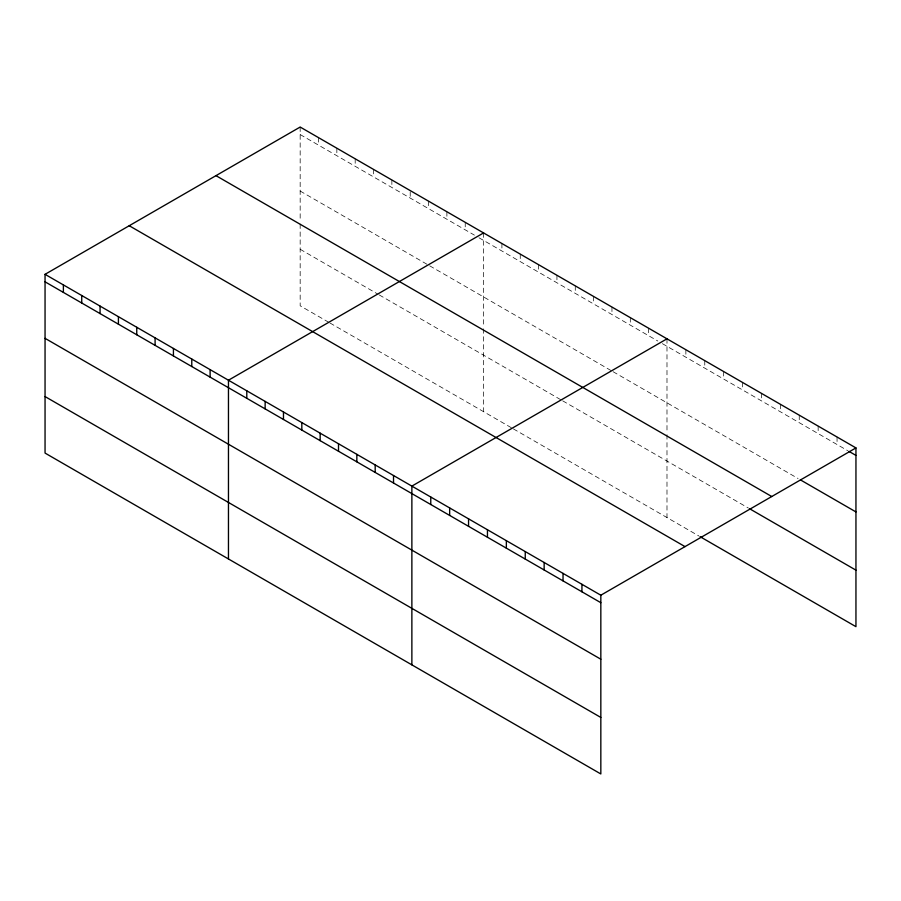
<?xml version="1.0" encoding="UTF-8"?>
<svg xmlns="http://www.w3.org/2000/svg" width="901" height="901" viewBox="0 0 901 901"><rect width="100%" height="100%" fill="white"/><g stroke="black" fill="none" stroke-linecap="round" stroke-linejoin="round"><path stroke-width="0.68" stroke-dasharray="4.5 3.38" d="M300.168 134.542L474.41 235.127M478.994 237.774L657.809 341.017M662.404 343.664L847.683 450.646M300.168 191.046L428.549 265.176M429.698 265.829L611.959 371.066M613.108 371.719L798.083 478.521M300.168 249.273L378.116 294.278M379.265 294.942L561.526 400.168M562.674 400.832L748.472 508.096M328.82 322.333L300.168 305.788L300.168 222.93M329.969 322.997L512.23 428.223M513.379 428.887L698.872 535.971M837.052 437.019L837.052 444.508M818.153 426.105L818.153 433.595M799.255 415.192L799.255 422.682M780.367 404.29L780.367 411.78M761.469 393.377L761.469 400.866M742.57 382.463L742.57 389.953M723.672 371.55L723.672 379.051M704.773 360.648L704.773 368.137M685.875 349.734L685.875 357.224M666.988 338.821L666.988 433.325M666.988 434.71L666.988 517.568M648.641 328.234L648.641 335.724M630.306 317.648L630.306 325.137M611.959 307.061L611.959 314.55M593.624 296.474L593.624 303.964M575.277 285.876L575.277 293.377M556.942 275.289L556.942 282.779M538.595 264.703L538.595 272.192M520.26 254.116L520.26 261.605M501.913 243.529L501.913 251.019M483.578 232.931L483.578 327.435M483.578 328.82L483.578 411.678M465.231 222.344L465.231 229.834M446.896 211.758L446.896 219.247M428.549 201.171L428.549 208.66M410.214 191.823L410.214 198.074M391.867 179.986L391.867 187.487M373.532 169.399L373.532 176.889M355.185 158.813L355.185 166.302M336.85 148.226L336.85 155.715M318.504 137.639L318.504 145.129M300.168 127.041L300.168 221.545"/><path stroke-width="1.35" d="M600.832 659.217L600.832 595.212L45.05 274.332L45.05 453.079L600.832 773.959L600.832 659.217L45.05 338.337M700.054 536.658L855.95 626.668L855.95 447.921L300.168 127.041L45.05 274.332M483.578 232.931L228.46 380.222L228.46 558.969M666.988 338.821L411.87 486.112L411.87 664.859M600.832 595.212L855.95 447.921M848.866 451.322L855.95 455.41M800.437 479.884L855.95 511.926M215.981 175.65L771.763 496.53M749.655 508.783L855.95 570.153M129.237 225.734L685.019 546.614M45.05 281.822L600.832 602.701M45.05 396.564L600.832 717.444M581.933 584.31L581.933 591.799M563.035 573.396L563.035 580.886M544.148 562.483L544.148 569.973M525.249 551.581L525.249 559.07M506.351 540.668L506.351 548.157M487.452 529.754L487.452 537.244M468.554 518.841L468.554 526.342M449.655 507.939L449.655 515.428M430.768 497.025L430.768 504.515M393.523 475.525L393.523 483.015M375.188 464.939L375.188 472.428M356.841 454.352L356.841 461.841M338.506 443.765L338.506 451.255M320.159 433.167L320.159 440.657M301.824 422.58L301.824 430.07M283.477 411.994L283.477 419.483M265.142 401.407L265.142 408.896M246.795 390.82L246.795 398.31M210.113 369.635L210.113 377.125M191.778 359.048L191.778 366.538M173.431 348.462L173.431 355.951M155.096 337.875L155.096 345.365M136.749 327.277L136.749 334.767M118.414 316.69L118.414 324.18M100.067 306.103L100.067 313.593M81.732 295.517L81.732 303.006M63.385 284.93L63.385 292.42"/></g></svg>
